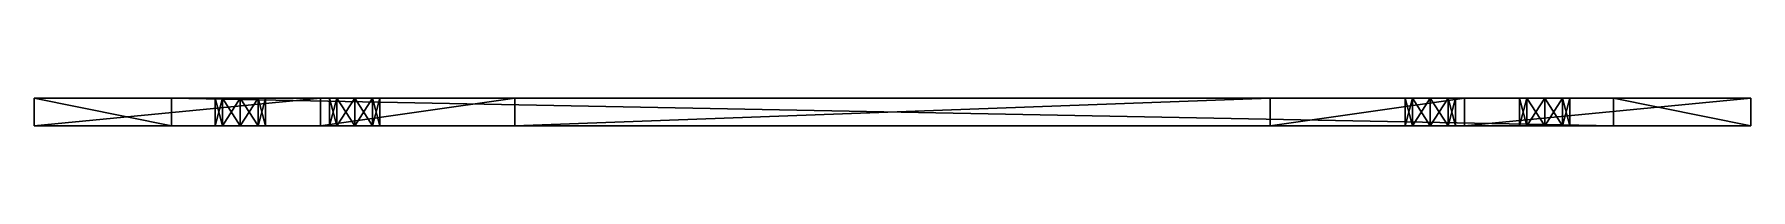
# Model space of a CAD drawing. Header units: millimetres. Extents: x -37.5 to 37.5, y 0 to 1.2.
import ezdxf

# ---------------------------------------------------------------- set-up
doc = ezdxf.new("R2010")
doc.units = ezdxf.units.MM
doc.header["$LTSCALE"] = 85.617475
for name, color, linetype in [('1', 7, 'CONTINUOUS'), ('10', 7, 'CONTINUOUS'), ('11', 7, 'CONTINUOUS'), ('12', 7, 'CONTINUOUS'), ('13', 7, 'CONTINUOUS'), ('14', 7, 'CONTINUOUS'), ('15', 7, 'CONTINUOUS'), ('16', 7, 'CONTINUOUS'), ('17', 7, 'CONTINUOUS'), ('18', 7, 'CONTINUOUS'), ('19', 7, 'CONTINUOUS'), ('2', 7, 'CONTINUOUS'), ('20', 7, 'CONTINUOUS'), ('21', 7, 'CONTINUOUS'), ('22', 7, 'CONTINUOUS'), ('23', 7, 'CONTINUOUS'), ('24', 7, 'CONTINUOUS'), ('3', 7, 'CONTINUOUS'), ('4', 7, 'CONTINUOUS'), ('5', 7, 'CONTINUOUS'), ('6', 7, 'CONTINUOUS'), ('7', 7, 'CONTINUOUS'), ('8', 7, 'CONTINUOUS'), ('9', 7, 'CONTINUOUS')]:
    doc.layers.add(name, color=color, linetype=linetype)

msp = doc.modelspace()

# ---------------------------------------------------------------- linework, layer by layer
at = {"layer": '1', "linetype": 'CONTINUOUS'}
for points in [[(-37.5, 0, -33.349), (-25, 0, -55), (-37.5, 0, -7), (-37.5, 0, -33.349)], [(-37.5, 0, -7), (-25, 0, -55), (-31.5, 0, -7), (-37.5, 0, -7)], [(-29.278, 0, -1.222), (-28.5, 0, -0.9), (-31.5, 0), (-29.278, 0, -1.222)], [(-28.5, 0, -0.9), (27.4, 0, -2), (-31.5, 0), (-28.5, 0, -0.9)], [(-29.6, 0, -2), (-29.278, 0, -1.222), (-31.5, 0), (-29.6, 0, -2)], [(-25, 0, -55), (-29.6, 0, -2), (-31.5, 0), (-25, 0, -55)], [(27.722, 0, -1.222), (28.5, 0, -0.9), (-31.5, 0), (27.722, 0, -1.222)], [(-31.5, 0), (28.5, 0, -0.9), (31.5, 0), (-31.5, 0)], [(27.4, 0, -2), (27.722, 0, -1.222), (-31.5, 0), (27.4, 0, -2)], [(-31.5, 0, -7), (-25, 0, -55), (-31.5, 0), (-31.5, 0, -7)], [(-29.278, 0, -2.778), (-29.6, 0, -2), (-25, 0, -55), (-29.278, 0, -2.778)], [(-28.5, 0, -3.1), (-29.278, 0, -2.778), (-25, 0, -55), (-28.5, 0, -3.1)], [(-28.5, 0, -0.9), (-27.722, 0, -1.222), (27.4, 0, -2), (-28.5, 0, -0.9)], [(-27.722, 0, -2.778), (-28.5, 0, -3.1), (-25, 0, -55), (-27.722, 0, -2.778)], [(-27.722, 0, -1.222), (-27.4, 0, -2), (16.5, 0, -63), (-27.722, 0, -1.222)], [(-27.4, 0, -2), (-27.722, 0, -2.778), (-25, 0, -55), (-27.4, 0, -2)], [(27.4, 0, -2), (-27.722, 0, -1.222), (24.278, 0, -51.222), (27.4, 0, -2)], [(24.278, 0, -51.222), (-27.722, 0, -1.222), (23.5, 0, -50.9), (24.278, 0, -51.222)], [(23.5, 0, -50.9), (-27.722, 0, -1.222), (22.722, 0, -51.222), (23.5, 0, -50.9)], [(22.722, 0, -51.222), (-27.722, 0, -1.222), (22.4, 0, -52), (22.722, 0, -51.222)], [(22.4, 0, -52), (-27.722, 0, -1.222), (16.5, 0, -55), (22.4, 0, -52)], [(16.5, 0, -55), (-27.722, 0, -1.222), (16.5, 0, -63), (16.5, 0, -55)], [(-22.722, 0, -51.222), (-22.4, 0, -52), (-27.4, 0, -2), (-22.722, 0, -51.222)], [(-27.4, 0, -2), (-22.4, 0, -52), (-16.5, 0, -55), (-27.4, 0, -2)], [(-23.5, 0, -50.9), (-22.722, 0, -51.222), (-27.4, 0, -2), (-23.5, 0, -50.9)], [(-24.278, 0, -51.222), (-23.5, 0, -50.9), (-27.4, 0, -2), (-24.278, 0, -51.222)], [(-24.6, 0, -52), (-24.278, 0, -51.222), (-27.4, 0, -2), (-24.6, 0, -52)], [(-24.6, 0, -52), (-27.4, 0, -2), (-25, 0, -55), (-24.6, 0, -52)], [(-27.4, 0, -2), (-16.5, 0, -55), (16.5, 0, -63), (-27.4, 0, -2)], [(-24.278, 0, -52.778), (-24.6, 0, -52), (-25, 0, -55), (-24.278, 0, -52.778)], [(-23.5, 0, -53.1), (-24.278, 0, -52.778), (-25, 0, -55), (-23.5, 0, -53.1)], [(-16.5, 0, -55), (-23.5, 0, -53.1), (-25, 0, -55), (-16.5, 0, -55)], [(-22.722, 0, -52.778), (-23.5, 0, -53.1), (-16.5, 0, -55), (-22.722, 0, -52.778)], [(-22.4, 0, -52), (-22.722, 0, -52.778), (-16.5, 0, -55), (-22.4, 0, -52)], [(-16.5, 0, -55), (-16.5, 0, -63), (16.5, 0, -63), (-16.5, 0, -55)], [(22.722, 0, -52.778), (22.4, 0, -52), (16.5, 0, -55), (22.722, 0, -52.778)], [(25, 0, -55), (22.722, 0, -52.778), (16.5, 0, -55), (25, 0, -55)], [(23.5, 0, -53.1), (22.722, 0, -52.778), (25, 0, -55), (23.5, 0, -53.1)], [(24.278, 0, -52.778), (23.5, 0, -53.1), (25, 0, -55), (24.278, 0, -52.778)], [(24.6, 0, -52), (27.4, 0, -2), (24.278, 0, -51.222), (24.6, 0, -52)], [(24.6, 0, -52), (24.278, 0, -52.778), (25, 0, -55), (24.6, 0, -52)], [(27.4, 0, -2), (24.6, 0, -52), (25, 0, -55), (27.4, 0, -2)], [(37.5, 0, -33.349), (27.4, 0, -2), (25, 0, -55), (37.5, 0, -33.349)], [(27.722, 0, -2.778), (27.4, 0, -2), (37.5, 0, -33.349), (27.722, 0, -2.778)], [(28.5, 0, -3.1), (27.722, 0, -2.778), (37.5, 0, -33.349), (28.5, 0, -3.1)], [(28.5, 0, -0.9), (29.278, 0, -1.222), (31.5, 0), (28.5, 0, -0.9)], [(29.278, 0, -2.778), (28.5, 0, -3.1), (37.5, 0, -33.349), (29.278, 0, -2.778)], [(29.278, 0, -1.222), (29.6, 0, -2), (31.5, 0), (29.278, 0, -1.222)], [(29.6, 0, -2), (29.278, 0, -2.778), (37.5, 0, -33.349), (29.6, 0, -2)], [(31.5, 0), (29.6, 0, -2), (31.5, 0, -7), (31.5, 0)], [(31.5, 0, -7), (29.6, 0, -2), (37.5, 0, -33.349), (31.5, 0, -7)], [(37.5, 0, -7), (31.5, 0, -7), (37.5, 0, -33.349), (37.5, 0, -7)]]:
    msp.add_3dface(points, dxfattribs=at)
at = {"layer": '10', "linetype": 'CONTINUOUS'}
for points in [[(-16.5, 0, -55), (-25, 0, -55), (-16.5, 1.2, -55), (-16.5, 0, -55)], [(-25, 0, -55), (-25, 1.2, -55), (-16.5, 1.2, -55), (-25, 0, -55)]]:
    msp.add_3dface(points, dxfattribs=at)
at = {"layer": '11', "linetype": 'CONTINUOUS'}
for points in [[(31.5, 0), (31.5, 0, -7), (31.5, 1.2), (31.5, 0)], [(31.5, 0, -7), (31.5, 1.2, -7), (31.5, 1.2), (31.5, 0, -7)]]:
    msp.add_3dface(points, dxfattribs=at)
at = {"layer": '12', "linetype": 'CONTINUOUS'}
for points in [[(31.5, 0, -7), (37.5, 0, -7), (31.5, 1.2, -7), (31.5, 0, -7)], [(37.5, 0, -7), (37.5, 1.2, -7), (31.5, 1.2, -7), (37.5, 0, -7)]]:
    msp.add_3dface(points, dxfattribs=at)
at = {"layer": '13', "linetype": 'CONTINUOUS'}
for points in [[(37.5, 0, -7), (37.5, 0, -33.349), (37.5, 1.2, -7), (37.5, 0, -7)], [(37.5, 0, -33.349), (37.5, 1.2, -33.349), (37.5, 1.2, -7), (37.5, 0, -33.349)]]:
    msp.add_3dface(points, dxfattribs=at)
at = {"layer": '14', "linetype": 'CONTINUOUS'}
for points in [[(37.5, 0, -33.349), (25, 0, -55), (37.5, 1.2, -33.349), (37.5, 0, -33.349)], [(25, 0, -55), (25, 1.2, -55), (37.5, 1.2, -33.349), (25, 0, -55)]]:
    msp.add_3dface(points, dxfattribs=at)
at = {"layer": '15', "linetype": 'CONTINUOUS'}
for points in [[(25, 0, -55), (16.5, 0, -55), (25, 1.2, -55), (25, 0, -55)], [(16.5, 0, -55), (16.5, 1.2, -55), (25, 1.2, -55), (16.5, 0, -55)]]:
    msp.add_3dface(points, dxfattribs=at)
at = {"layer": '16', "linetype": 'CONTINUOUS'}
for points in [[(16.5, 0, -55), (16.5, 0, -63), (16.5, 1.2, -55), (16.5, 0, -55)], [(16.5, 0, -63), (16.5, 1.2, -63), (16.5, 1.2, -55), (16.5, 0, -63)]]:
    msp.add_3dface(points, dxfattribs=at)
at = {"layer": '17', "linetype": 'CONTINUOUS'}
for points in [[(-24.278, 0, -51.222), (-24.6, 0, -52), (-24.278, 1.2, -51.222), (-24.278, 0, -51.222)], [(-24.6, 0, -52), (-24.6, 1.2, -52), (-24.278, 1.2, -51.222), (-24.6, 0, -52)], [(-23.5, 0, -50.9), (-24.278, 0, -51.222), (-23.5, 1.2, -50.9), (-23.5, 0, -50.9)], [(-24.278, 0, -51.222), (-24.278, 1.2, -51.222), (-23.5, 1.2, -50.9), (-24.278, 0, -51.222)], [(-22.722, 0, -51.222), (-23.5, 0, -50.9), (-22.722, 1.2, -51.222), (-22.722, 0, -51.222)], [(-23.5, 0, -50.9), (-23.5, 1.2, -50.9), (-22.722, 1.2, -51.222), (-23.5, 0, -50.9)], [(-22.4, 0, -52), (-22.722, 0, -51.222), (-22.4, 1.2, -52), (-22.4, 0, -52)], [(-22.4, 1.2, -52), (-22.722, 0, -51.222), (-22.722, 1.2, -51.222), (-22.4, 1.2, -52)]]:
    msp.add_3dface(points, dxfattribs=at)
at = {"layer": '18', "linetype": 'CONTINUOUS'}
for points in [[(-24.6, 0, -52), (-24.278, 0, -52.778), (-24.6, 1.2, -52), (-24.6, 0, -52)], [(-24.278, 0, -52.778), (-24.278, 1.2, -52.778), (-24.6, 1.2, -52), (-24.278, 0, -52.778)], [(-24.278, 0, -52.778), (-23.5, 0, -53.1), (-24.278, 1.2, -52.778), (-24.278, 0, -52.778)], [(-23.5, 0, -53.1), (-23.5, 1.2, -53.1), (-24.278, 1.2, -52.778), (-23.5, 0, -53.1)], [(-23.5, 0, -53.1), (-22.722, 0, -52.778), (-23.5, 1.2, -53.1), (-23.5, 0, -53.1)], [(-22.722, 0, -52.778), (-22.722, 1.2, -52.778), (-23.5, 1.2, -53.1), (-22.722, 0, -52.778)], [(-22.722, 0, -52.778), (-22.4, 0, -52), (-22.722, 1.2, -52.778), (-22.722, 0, -52.778)], [(-22.4, 0, -52), (-22.4, 1.2, -52), (-22.722, 1.2, -52.778), (-22.4, 0, -52)]]:
    msp.add_3dface(points, dxfattribs=at)
at = {"layer": '19', "linetype": 'CONTINUOUS'}
for points in [[(-29.278, 0, -1.222), (-29.6, 0, -2), (-29.278, 1.2, -1.222), (-29.278, 0, -1.222)], [(-29.6, 0, -2), (-29.6, 1.2, -2), (-29.278, 1.2, -1.222), (-29.6, 0, -2)], [(-28.5, 0, -0.9), (-29.278, 0, -1.222), (-28.5, 1.2, -0.9), (-28.5, 0, -0.9)], [(-29.278, 0, -1.222), (-29.278, 1.2, -1.222), (-28.5, 1.2, -0.9), (-29.278, 0, -1.222)], [(-27.722, 0, -1.222), (-28.5, 0, -0.9), (-27.722, 1.2, -1.222), (-27.722, 0, -1.222)], [(-28.5, 0, -0.9), (-28.5, 1.2, -0.9), (-27.722, 1.2, -1.222), (-28.5, 0, -0.9)], [(-27.4, 0, -2), (-27.722, 0, -1.222), (-27.4, 1.2, -2), (-27.4, 0, -2)], [(-27.4, 1.2, -2), (-27.722, 0, -1.222), (-27.722, 1.2, -1.222), (-27.4, 1.2, -2)]]:
    msp.add_3dface(points, dxfattribs=at)
at = {"layer": '2', "linetype": 'CONTINUOUS'}
for points in [[(-27.722, 1.2, -2.778), (-27.4, 1.2, -2), (-37.5, 1.2, -33.349), (-27.722, 1.2, -2.778)], [(-37.5, 1.2, -33.349), (-27.4, 1.2, -2), (-25, 1.2, -55), (-37.5, 1.2, -33.349)], [(-28.5, 1.2, -3.1), (-27.722, 1.2, -2.778), (-37.5, 1.2, -33.349), (-28.5, 1.2, -3.1)], [(-29.278, 1.2, -2.778), (-28.5, 1.2, -3.1), (-37.5, 1.2, -33.349), (-29.278, 1.2, -2.778)], [(-29.6, 1.2, -2), (-29.278, 1.2, -2.778), (-37.5, 1.2, -33.349), (-29.6, 1.2, -2)], [(-31.5, 1.2, -7), (-29.6, 1.2, -2), (-37.5, 1.2, -33.349), (-31.5, 1.2, -7)], [(-37.5, 1.2, -7), (-31.5, 1.2, -7), (-37.5, 1.2, -33.349), (-37.5, 1.2, -7)], [(-29.278, 1.2, -1.222), (-29.6, 1.2, -2), (-31.5, 1.2), (-29.278, 1.2, -1.222)], [(-31.5, 1.2), (-29.6, 1.2, -2), (-31.5, 1.2, -7), (-31.5, 1.2)], [(-28.5, 1.2, -0.9), (-29.278, 1.2, -1.222), (-31.5, 1.2), (-28.5, 1.2, -0.9)], [(31.5, 1.2), (-28.5, 1.2, -0.9), (-31.5, 1.2), (31.5, 1.2)], [(-27.722, 1.2, -1.222), (-28.5, 1.2, -0.9), (31.5, 1.2), (-27.722, 1.2, -1.222)], [(-27.4, 1.2, -2), (-27.722, 1.2, -1.222), (31.5, 1.2), (-27.4, 1.2, -2)], [(-24.278, 1.2, -51.222), (-24.6, 1.2, -52), (-27.4, 1.2, -2), (-24.278, 1.2, -51.222)], [(-27.4, 1.2, -2), (-24.6, 1.2, -52), (-25, 1.2, -55), (-27.4, 1.2, -2)], [(-24.278, 1.2, -51.222), (-27.4, 1.2, -2), (27.722, 1.2, -1.222), (-24.278, 1.2, -51.222)], [(27.722, 1.2, -1.222), (-27.4, 1.2, -2), (28.5, 1.2, -0.9), (27.722, 1.2, -1.222)], [(28.5, 1.2, -0.9), (-27.4, 1.2, -2), (31.5, 1.2), (28.5, 1.2, -0.9)], [(-23.5, 1.2, -53.1), (-22.722, 1.2, -52.778), (-25, 1.2, -55), (-23.5, 1.2, -53.1)], [(-25, 1.2, -55), (-22.722, 1.2, -52.778), (-16.5, 1.2, -55), (-25, 1.2, -55)], [(-24.278, 1.2, -52.778), (-23.5, 1.2, -53.1), (-25, 1.2, -55), (-24.278, 1.2, -52.778)], [(-24.6, 1.2, -52), (-24.278, 1.2, -52.778), (-25, 1.2, -55), (-24.6, 1.2, -52)], [(-23.5, 1.2, -50.9), (-24.278, 1.2, -51.222), (27.722, 1.2, -1.222), (-23.5, 1.2, -50.9)], [(-22.722, 1.2, -51.222), (-23.5, 1.2, -50.9), (27.722, 1.2, -1.222), (-22.722, 1.2, -51.222)], [(-22.722, 1.2, -52.778), (-22.4, 1.2, -52), (-16.5, 1.2, -55), (-22.722, 1.2, -52.778)], [(-22.4, 1.2, -52), (-22.722, 1.2, -51.222), (27.722, 1.2, -1.222), (-22.4, 1.2, -52)], [(-22.4, 1.2, -52), (27.722, 1.2, -1.222), (-16.5, 1.2, -55), (-22.4, 1.2, -52)], [(27.722, 1.2, -1.222), (27.4, 1.2, -2), (-16.5, 1.2, -63), (27.722, 1.2, -1.222)], [(-16.5, 1.2, -63), (27.4, 1.2, -2), (16.5, 1.2, -55), (-16.5, 1.2, -63)], [(27.722, 1.2, -1.222), (-16.5, 1.2, -63), (-16.5, 1.2, -55), (27.722, 1.2, -1.222)], [(16.5, 1.2, -63), (-16.5, 1.2, -63), (16.5, 1.2, -55), (16.5, 1.2, -63)], [(27.4, 1.2, -2), (22.4, 1.2, -52), (16.5, 1.2, -55), (27.4, 1.2, -2)], [(22.722, 1.2, -52.778), (23.5, 1.2, -53.1), (16.5, 1.2, -55), (22.722, 1.2, -52.778)], [(16.5, 1.2, -55), (23.5, 1.2, -53.1), (25, 1.2, -55), (16.5, 1.2, -55)], [(22.4, 1.2, -52), (22.722, 1.2, -52.778), (16.5, 1.2, -55), (22.4, 1.2, -52)], [(22.4, 1.2, -52), (27.4, 1.2, -2), (22.722, 1.2, -51.222), (22.4, 1.2, -52)], [(22.722, 1.2, -51.222), (27.4, 1.2, -2), (23.5, 1.2, -50.9), (22.722, 1.2, -51.222)], [(23.5, 1.2, -50.9), (27.4, 1.2, -2), (24.278, 1.2, -51.222), (23.5, 1.2, -50.9)], [(23.5, 1.2, -53.1), (24.278, 1.2, -52.778), (25, 1.2, -55), (23.5, 1.2, -53.1)], [(27.4, 1.2, -2), (24.6, 1.2, -52), (24.278, 1.2, -51.222), (27.4, 1.2, -2)], [(24.278, 1.2, -52.778), (24.6, 1.2, -52), (25, 1.2, -55), (24.278, 1.2, -52.778)], [(24.6, 1.2, -52), (27.4, 1.2, -2), (25, 1.2, -55), (24.6, 1.2, -52)], [(29.278, 1.2, -2.778), (29.6, 1.2, -2), (25, 1.2, -55), (29.278, 1.2, -2.778)], [(25, 1.2, -55), (29.6, 1.2, -2), (31.5, 1.2), (25, 1.2, -55)], [(28.5, 1.2, -3.1), (29.278, 1.2, -2.778), (25, 1.2, -55), (28.5, 1.2, -3.1)], [(27.722, 1.2, -2.778), (28.5, 1.2, -3.1), (25, 1.2, -55), (27.722, 1.2, -2.778)], [(27.4, 1.2, -2), (27.722, 1.2, -2.778), (25, 1.2, -55), (27.4, 1.2, -2)], [(37.5, 1.2, -33.349), (25, 1.2, -55), (37.5, 1.2, -7), (37.5, 1.2, -33.349)], [(37.5, 1.2, -7), (25, 1.2, -55), (31.5, 1.2, -7), (37.5, 1.2, -7)], [(31.5, 1.2, -7), (25, 1.2, -55), (31.5, 1.2), (31.5, 1.2, -7)], [(29.278, 1.2, -1.222), (28.5, 1.2, -0.9), (31.5, 1.2), (29.278, 1.2, -1.222)], [(29.6, 1.2, -2), (29.278, 1.2, -1.222), (31.5, 1.2), (29.6, 1.2, -2)]]:
    msp.add_3dface(points, dxfattribs=at)
at = {"layer": '20', "linetype": 'CONTINUOUS'}
for points in [[(-29.6, 0, -2), (-29.278, 0, -2.778), (-29.6, 1.2, -2), (-29.6, 0, -2)], [(-29.278, 0, -2.778), (-29.278, 1.2, -2.778), (-29.6, 1.2, -2), (-29.278, 0, -2.778)], [(-29.278, 0, -2.778), (-28.5, 0, -3.1), (-29.278, 1.2, -2.778), (-29.278, 0, -2.778)], [(-28.5, 0, -3.1), (-28.5, 1.2, -3.1), (-29.278, 1.2, -2.778), (-28.5, 0, -3.1)], [(-28.5, 0, -3.1), (-27.722, 0, -2.778), (-28.5, 1.2, -3.1), (-28.5, 0, -3.1)], [(-27.722, 0, -2.778), (-27.722, 1.2, -2.778), (-28.5, 1.2, -3.1), (-27.722, 0, -2.778)], [(-27.722, 0, -2.778), (-27.4, 0, -2), (-27.722, 1.2, -2.778), (-27.722, 0, -2.778)], [(-27.4, 0, -2), (-27.4, 1.2, -2), (-27.722, 1.2, -2.778), (-27.4, 0, -2)]]:
    msp.add_3dface(points, dxfattribs=at)
at = {"layer": '21', "linetype": 'CONTINUOUS'}
for points in [[(27.722, 0, -1.222), (27.4, 0, -2), (27.722, 1.2, -1.222), (27.722, 0, -1.222)], [(27.4, 0, -2), (27.4, 1.2, -2), (27.722, 1.2, -1.222), (27.4, 0, -2)], [(28.5, 0, -0.9), (27.722, 0, -1.222), (28.5, 1.2, -0.9), (28.5, 0, -0.9)], [(27.722, 0, -1.222), (27.722, 1.2, -1.222), (28.5, 1.2, -0.9), (27.722, 0, -1.222)], [(29.278, 0, -1.222), (28.5, 0, -0.9), (29.278, 1.2, -1.222), (29.278, 0, -1.222)], [(28.5, 0, -0.9), (28.5, 1.2, -0.9), (29.278, 1.2, -1.222), (28.5, 0, -0.9)], [(29.6, 0, -2), (29.278, 0, -1.222), (29.6, 1.2, -2), (29.6, 0, -2)], [(29.6, 1.2, -2), (29.278, 0, -1.222), (29.278, 1.2, -1.222), (29.6, 1.2, -2)]]:
    msp.add_3dface(points, dxfattribs=at)
at = {"layer": '22', "linetype": 'CONTINUOUS'}
for points in [[(27.4, 0, -2), (27.722, 0, -2.778), (27.4, 1.2, -2), (27.4, 0, -2)], [(27.722, 0, -2.778), (27.722, 1.2, -2.778), (27.4, 1.2, -2), (27.722, 0, -2.778)], [(27.722, 0, -2.778), (28.5, 0, -3.1), (27.722, 1.2, -2.778), (27.722, 0, -2.778)], [(28.5, 0, -3.1), (28.5, 1.2, -3.1), (27.722, 1.2, -2.778), (28.5, 0, -3.1)], [(28.5, 0, -3.1), (29.278, 0, -2.778), (28.5, 1.2, -3.1), (28.5, 0, -3.1)], [(29.278, 0, -2.778), (29.278, 1.2, -2.778), (28.5, 1.2, -3.1), (29.278, 0, -2.778)], [(29.278, 0, -2.778), (29.6, 0, -2), (29.278, 1.2, -2.778), (29.278, 0, -2.778)], [(29.6, 0, -2), (29.6, 1.2, -2), (29.278, 1.2, -2.778), (29.6, 0, -2)]]:
    msp.add_3dface(points, dxfattribs=at)
at = {"layer": '23', "linetype": 'CONTINUOUS'}
for points in [[(22.722, 0, -51.222), (22.4, 0, -52), (22.722, 1.2, -51.222), (22.722, 0, -51.222)], [(22.4, 0, -52), (22.4, 1.2, -52), (22.722, 1.2, -51.222), (22.4, 0, -52)], [(23.5, 0, -50.9), (22.722, 0, -51.222), (23.5, 1.2, -50.9), (23.5, 0, -50.9)], [(22.722, 0, -51.222), (22.722, 1.2, -51.222), (23.5, 1.2, -50.9), (22.722, 0, -51.222)], [(24.278, 0, -51.222), (23.5, 0, -50.9), (24.278, 1.2, -51.222), (24.278, 0, -51.222)], [(23.5, 0, -50.9), (23.5, 1.2, -50.9), (24.278, 1.2, -51.222), (23.5, 0, -50.9)], [(24.6, 0, -52), (24.278, 0, -51.222), (24.6, 1.2, -52), (24.6, 0, -52)], [(24.6, 1.2, -52), (24.278, 0, -51.222), (24.278, 1.2, -51.222), (24.6, 1.2, -52)]]:
    msp.add_3dface(points, dxfattribs=at)
at = {"layer": '24', "linetype": 'CONTINUOUS'}
for points in [[(22.4, 0, -52), (22.722, 0, -52.778), (22.4, 1.2, -52), (22.4, 0, -52)], [(22.722, 0, -52.778), (22.722, 1.2, -52.778), (22.4, 1.2, -52), (22.722, 0, -52.778)], [(22.722, 0, -52.778), (23.5, 0, -53.1), (22.722, 1.2, -52.778), (22.722, 0, -52.778)], [(23.5, 0, -53.1), (23.5, 1.2, -53.1), (22.722, 1.2, -52.778), (23.5, 0, -53.1)], [(23.5, 0, -53.1), (24.278, 0, -52.778), (23.5, 1.2, -53.1), (23.5, 0, -53.1)], [(24.278, 0, -52.778), (24.278, 1.2, -52.778), (23.5, 1.2, -53.1), (24.278, 0, -52.778)], [(24.278, 0, -52.778), (24.6, 0, -52), (24.278, 1.2, -52.778), (24.278, 0, -52.778)], [(24.6, 0, -52), (24.6, 1.2, -52), (24.278, 1.2, -52.778), (24.6, 0, -52)]]:
    msp.add_3dface(points, dxfattribs=at)
at = {"layer": '3', "linetype": 'CONTINUOUS'}
for points in [[(-25, 0, -55), (-37.5, 0, -33.349), (-25, 1.2, -55), (-25, 0, -55)], [(-37.5, 0, -33.349), (-37.5, 1.2, -33.349), (-25, 1.2, -55), (-37.5, 0, -33.349)]]:
    msp.add_3dface(points, dxfattribs=at)
at = {"layer": '4', "linetype": 'CONTINUOUS'}
for points in [[(-37.5, 0, -33.349), (-37.5, 0, -7), (-37.5, 1.2, -33.349), (-37.5, 0, -33.349)], [(-37.5, 0, -7), (-37.5, 1.2, -7), (-37.5, 1.2, -33.349), (-37.5, 0, -7)]]:
    msp.add_3dface(points, dxfattribs=at)
at = {"layer": '5', "linetype": 'CONTINUOUS'}
for points in [[(-37.5, 0, -7), (-31.5, 0, -7), (-37.5, 1.2, -7), (-37.5, 0, -7)], [(-31.5, 0, -7), (-31.5, 1.2, -7), (-37.5, 1.2, -7), (-31.5, 0, -7)]]:
    msp.add_3dface(points, dxfattribs=at)
at = {"layer": '6', "linetype": 'CONTINUOUS'}
for points in [[(-31.5, 0, -7), (-31.5, 0), (-31.5, 1.2, -7), (-31.5, 0, -7)], [(-31.5, 0), (-31.5, 1.2), (-31.5, 1.2, -7), (-31.5, 0)]]:
    msp.add_3dface(points, dxfattribs=at)
at = {"layer": '7', "linetype": 'CONTINUOUS'}
for points in [[(-31.5, 0), (31.5, 0), (-31.5, 1.2), (-31.5, 0)], [(31.5, 0), (31.5, 1.2), (-31.5, 1.2), (31.5, 0)]]:
    msp.add_3dface(points, dxfattribs=at)
at = {"layer": '8', "linetype": 'CONTINUOUS'}
for points in [[(16.5, 0, -63), (-16.5, 0, -63), (16.5, 1.2, -63), (16.5, 0, -63)], [(-16.5, 0, -63), (-16.5, 1.2, -63), (16.5, 1.2, -63), (-16.5, 0, -63)]]:
    msp.add_3dface(points, dxfattribs=at)
at = {"layer": '9', "linetype": 'CONTINUOUS'}
for points in [[(-16.5, 0, -63), (-16.5, 0, -55), (-16.5, 1.2, -63), (-16.5, 0, -63)], [(-16.5, 1.2, -63), (-16.5, 0, -55), (-16.5, 1.2, -55), (-16.5, 1.2, -63)]]:
    msp.add_3dface(points, dxfattribs=at)

doc.saveas('drawing.dxf')
